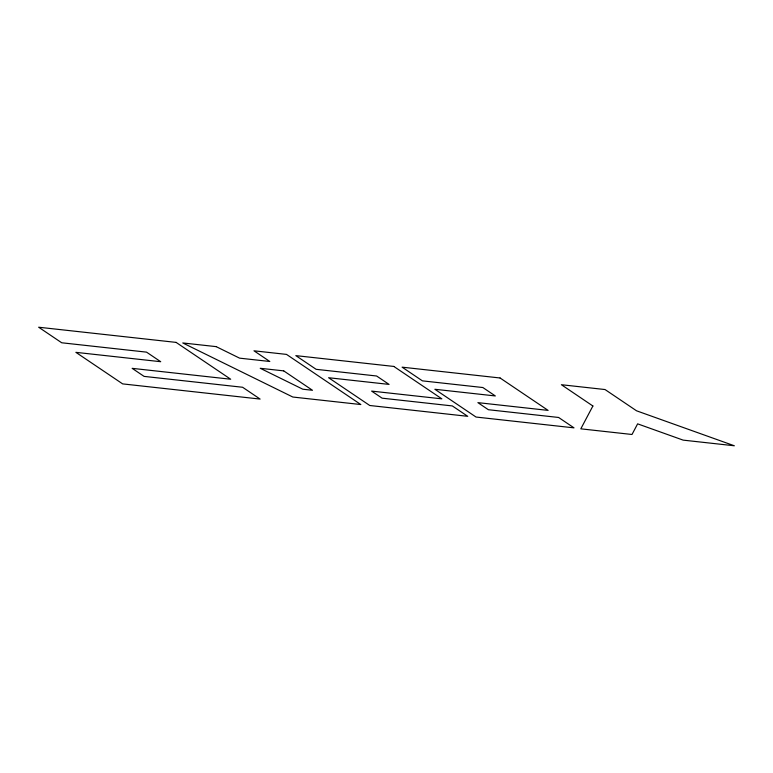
<?xml version="1.0" encoding="UTF-8"?>
<svg xmlns="http://www.w3.org/2000/svg" width="773" height="773" viewBox="0 0 773 773"><rect width="100%" height="100%" fill="white"/><g stroke="black" fill="none" stroke-linecap="round" stroke-linejoin="round"><path stroke-width="1.16" d="M592.901 405.98L580.813 428.831L632.005 434.484L637.628 423.846L683.158 440.127L734.35 445.779L636.546 410.801L605.037 389.544L561.391 384.722L592.891 405.999M216.169 346.633L182.766 342.951L292.822 397.032L360.827 404.54L286.512 354.401L253.979 350.807L269.796 361.484L239.591 358.15L216.169 346.633M500.083 377.987L402.105 367.165L422.406 380.857L482.864 387.534L495.329 395.95L434.87 389.273L476.033 417.043L574.001 427.856L558.608 417.468L488.372 409.719L477.888 402.636L548.115 410.395L500.083 377.987M176.099 342.391L38.65 327.221L61.714 342.777L146.532 352.14L160.707 361.706L75.88 352.343L122.656 383.891L260.105 399.071L242.606 387.263L144.078 376.383L132.154 368.344L230.683 379.224L176.099 342.391M393.815 366.441L295.837 355.628L316.138 369.32L376.596 375.997L389.061 384.403L328.602 377.726L369.765 405.496L467.733 416.318L452.34 405.931L382.104 398.172L371.62 391.099L441.856 398.849L393.815 366.441M283.72 370.876L260.221 368.286L302.813 389.215L312.476 390.278L283.72 370.876"/></g></svg>
